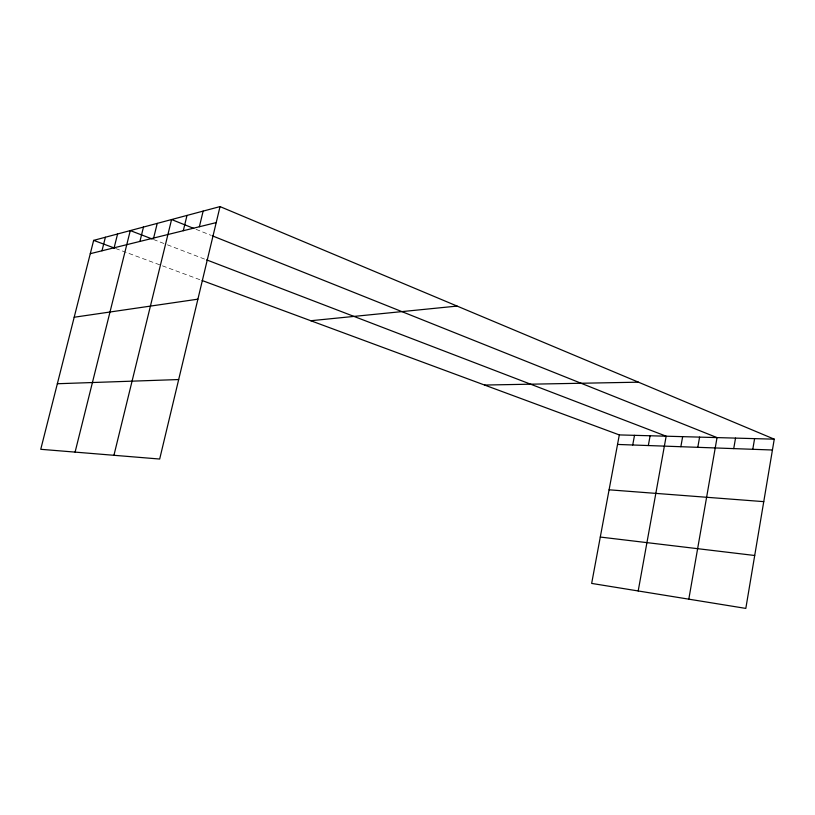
<?xml version="1.0" encoding="UTF-8"?>
<svg xmlns="http://www.w3.org/2000/svg" width="815" height="815" viewBox="0 0 815 815"><rect width="100%" height="100%" fill="white"/><g stroke="black" fill="none" stroke-linecap="round" stroke-linejoin="round"><path stroke-width="0.61" stroke-dasharray="4.08 3.06" d="M115.628 248.504L200.928 280.075M153.485 239.488L163.927 243.502M167.401 244.826L205.482 259.435M196.058 229.331L211.177 235.372"/><path stroke-width="1.22" d="M220.03 206.592L159.679 459.039L40.75 449.299L93.654 240.374L220.03 206.592L774.25 439.173L745.817 608.408L591.659 583.418L619.308 434.915L202.12 280.513M752.785 449.299L754.598 438.633M733.724 448.617L735.538 438.113M688.807 599.168L717.037 437.604L212.328 235.83M697.793 447.323L699.596 437.125M680.851 446.712L682.644 436.657M638.196 590.957L666.161 436.198L206.664 259.893M648.332 445.54L650.115 435.76M632.725 444.98L634.508 435.332M199.369 226.753L203.139 211.105M183.293 230.716L187.002 215.425M153.628 238.041L157.234 223.381M113.937 455.29L171.578 219.541L193.726 228.394M139.925 241.423L143.481 227.049M75.092 452.111L130.278 230.584L152.324 239.04M114.131 247.791L117.584 233.976M101.977 250.796L105.39 237.236M90.282 253.679L216.209 222.597M74.185 317.239L197.892 299.166M310.78 320.733L457.093 306.083M57.345 383.743L178.679 379.546M484.558 385.047L638.451 382.184M619.308 434.915L774.25 439.173M617.536 444.44L772.426 450.002M609.09 489.805L763.757 501.643M600.288 537.054L754.7 555.494M93.654 240.374L114.477 248.076"/></g></svg>
